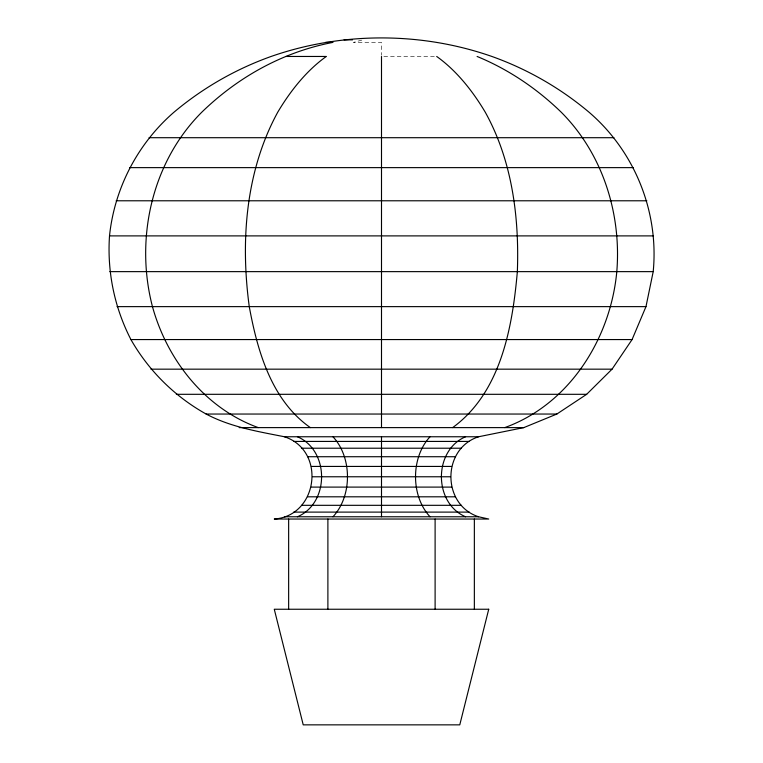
<?xml version="1.0" encoding="UTF-8"?>
<svg xmlns="http://www.w3.org/2000/svg" width="763" height="763" viewBox="0 0 763 763"><rect width="100%" height="100%" fill="white"/><g stroke="black" fill="none" stroke-linecap="round" stroke-linejoin="round"><path stroke-width="0.57" stroke-dasharray="3.81 2.86" d="M361.748 40.134L353.488 42.375L381.5 42.375L381.5 55.308M383.846 56.462L435.52 56.462"/><path stroke-width="1.14" d="M653.204 271.638C659.041 211.732 634.692 151.274 588.96 112.151A315.624 315.624 0 0 0 491.897 56.462C421.157 31.741 341.843 31.741 271.103 56.462A315.624 315.624 0 0 0 174.04 112.151C137.779 143.501 114.46 188.213 109.51 235.891C107.058 271.771 114.46 307.594 130.921 339.564C148.747 370.789 174.737 396.531 206.144 414.042C230.617 427.051 257.617 431.429 284.437 436.76L478.563 436.76L523.8 427.614L556.856 414.042L586.661 394.309L612.05 369.168L632.079 339.564L645.975 306.631L653.204 271.638L109.796 271.638M284.437 516.77L478.563 516.77L488.73 519.031L274.27 519.031C318.324 515.941 326.402 450.475 284.437 436.76M478.563 516.77C441.71 504.772 441.71 448.758 478.563 436.76M332.964 516.77C352.306 496.055 352.306 457.485 332.964 436.76M430.036 436.76C410.694 457.485 410.694 496.055 430.036 516.77M452.65 427.614C500.929 392.459 512.431 327.394 517.352 271.638C519.355 217.064 512.097 160.488 485.23 112.151A315.624 157.817 90 0 0 436.694 56.462M297.436 516.77C329.635 503.084 329.635 450.447 297.436 436.76M465.564 436.76C433.365 450.447 433.365 503.084 465.564 516.77M504.734 427.614C569.608 404.247 610.572 338.505 616.8 271.638C621.54 213.716 602.656 153.601 561.167 112.151A315.624 273.345 -90 0 0 477.104 56.462M344.065 39.857L352.506 39.857M325.486 42.375L332.992 42.375A315.624 273.345 -90 0 0 285.896 56.462A315.624 273.345 90 0 0 201.833 112.151C151.713 162.109 134.803 238.953 152.457 306.631C167.24 360.174 205.123 408.396 258.266 427.614M285.896 56.462L326.306 56.462A315.624 157.817 -90 0 0 277.77 112.151C245.552 171.046 240.431 241.098 249.263 306.631C257.474 351.133 271.409 400.279 310.35 427.614M149.062 137.702L613.938 137.702M129.519 167.631L633.481 167.631M116.167 200.783L646.833 200.783M109.51 235.891L653.49 235.891M117.025 306.631L645.975 306.631M130.921 339.564L632.079 339.564M150.95 369.168L612.05 369.168M176.339 394.309L586.661 394.309M206.144 414.042L556.856 414.042M239.201 427.614L523.8 427.614M293.745 441.424L469.255 441.424M301.633 448.215L461.367 448.215M307.632 456.722L455.368 456.722M311.39 466.431L451.61 466.431M312.658 476.77L450.342 476.77M311.39 487.099L451.61 487.099M307.632 496.808L455.368 496.808M301.633 505.316L461.367 505.316M293.745 512.107L469.255 512.107M474.357 519.031L474.357 609.246M435.11 519.031L435.11 609.246M381.5 56.462L381.5 427.614M381.5 436.76L381.5 516.77M327.89 519.031L327.89 609.246M288.643 519.031L288.643 609.246M488.73 609.246L459.774 724.85L303.226 724.85L274.27 609.246L488.73 609.246"/></g></svg>
